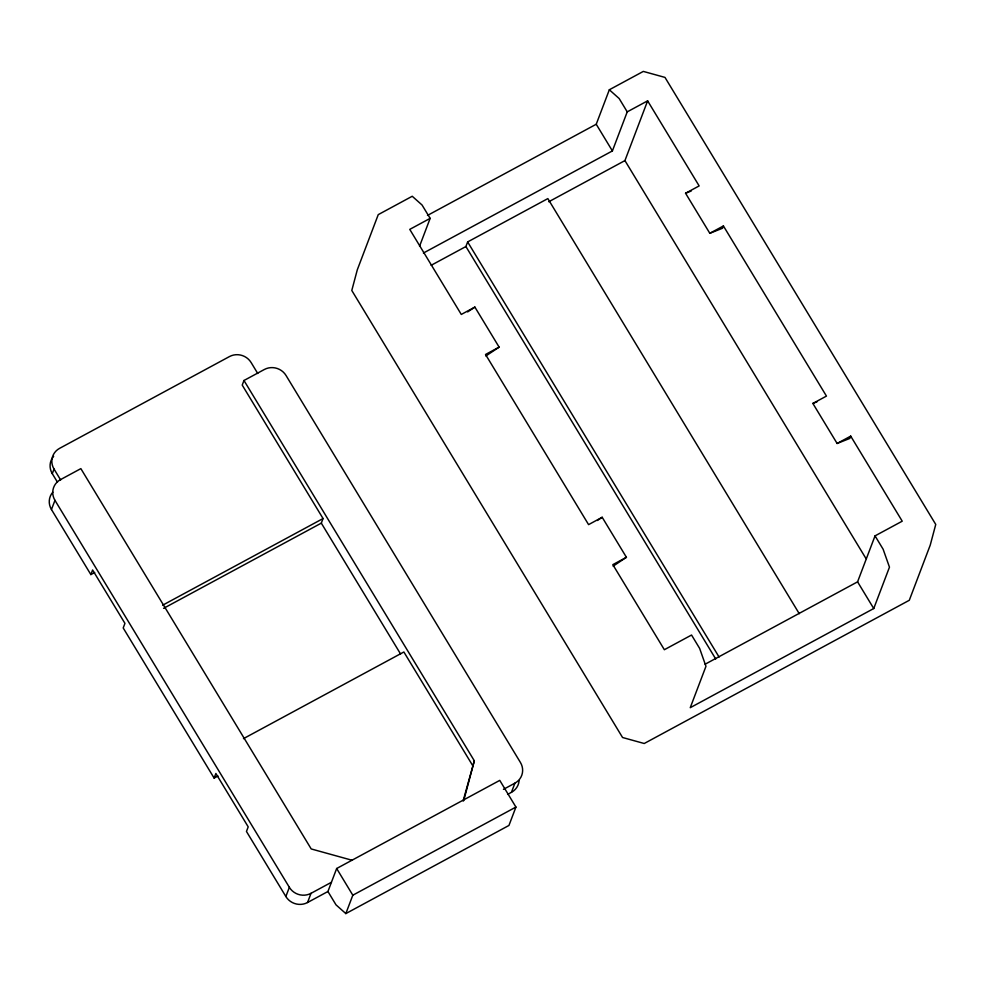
<?xml version="1.0" encoding="UTF-8"?>
<svg xmlns="http://www.w3.org/2000/svg" width="985" height="985" viewBox="0 0 985 985"><rect width="100%" height="100%" fill="white"/><g stroke="black" fill="none" stroke-linecap="round" stroke-linejoin="round"><path stroke-width="1.48" d="M463.135 800.879L474.327 760.814L243.972 380.493L264.362 369.486A15.908 15.132 20.8 0 1 286.032 375.482L520.425 762.464A15.908 15.132 20.8 0 1 514.921 783.149L511.424 792.346L507.607 794.415M463.701 800.707L474.327 760.814M57.438 482.158L52.291 473.662L54.04 469.069A15.908 15.132 20.8 0 1 59.556 448.372L229.456 356.57A15.908 15.132 20.8 0 1 251.138 362.566L257.75 373.487M94.695 572.519L90.866 574.587L51.466 509.528L54.963 500.343A15.908 15.132 20.8 0 1 60.467 479.646L80.856 468.626L311.211 848.947L352.224 860.299M90.866 574.587L92.615 569.983L124.947 623.37L123.199 627.962L214.127 778.088L217.956 776.02M243.972 380.493L242.224 385.098L323.055 518.541L321.307 523.134L163.584 608.348M214.127 778.088L215.875 773.484L248.208 826.858L246.459 831.463L285.859 896.51A15.908 15.132 20.8 0 0 307.542 902.519L327.931 891.499L336.661 868.511L499.764 780.379L515.931 807.072L508.95 825.455L345.833 913.587L336.008 904.846L327.931 891.499M419.548 246.262L430.149 218.362L422.06 205.015L412.235 196.261L378.252 214.631L357.309 269.779L351.793 290.464L622.557 737.506L644.227 743.503L909.29 600.284L930.234 545.136L935.75 524.439L664.986 77.409L643.316 71.412L609.333 89.77L596.233 124.245L427.49 215.419M431.159 265.297L465.905 246.533L467.641 241.928L547.845 198.601L799.254 613.692M285.859 896.51L289.356 887.325L54.963 500.343M307.542 902.519L311.026 893.321L331.416 882.301M423.402 253.047L612.399 150.927L627.236 111.859L647.625 100.852L699.153 185.919L685.56 193.257L709.816 233.297L722.534 228.249L723.409 225.947L826.452 396.093L812.859 403.431L837.115 443.472L849.833 438.423L850.708 436.121L902.223 521.188L875.037 535.877L857.578 581.839L705.112 664.222M548.768 201.753L624.933 160.592L647.625 100.852M345.833 913.587L352.815 895.205L515.931 807.072M430.149 218.362L409.76 229.382L461.288 314.449L474.881 307.098L499.124 347.139L485.531 354.477L588.587 524.623L602.18 517.273L626.423 557.301L612.83 564.651L664.358 649.718L691.544 635.029L699.621 648.376L705.962 666.316L690.251 707.686L873.744 608.533L889.467 567.163L883.126 549.224L875.037 535.877M467.641 311.925L474.881 307.098M485.864 355.979L499.124 347.139M597.353 520.486L602.18 517.273M613.163 566.141L626.423 557.301M709.816 233.297L723.409 225.947M162.636 605.209L323.055 518.541M243.455 738.651L403.875 651.984L472.578 765.407M837.115 443.472L850.708 436.121M503.446 789.354L514.921 783.149M685.56 193.257L691.211 191.016M812.859 403.431L817.107 401.757M609.333 89.77L619.159 98.525L627.236 111.859M624.933 160.592L866.012 558.606M596.233 124.245L612.399 150.927M857.578 581.839L873.744 608.533M467.641 241.928L719.062 657.02M465.905 246.533L715.726 658.99M321.307 523.134L400.55 653.954M336.661 868.511L352.815 895.205M54.04 469.069L60.651 479.978M311.026 893.321A15.908 15.132 20.8 0 1 289.356 887.325M51.466 509.528A15.908 15.132 20.8 0 1 52.821 492.155M519.12 780.637A15.908 15.132 20.8 0 1 511.424 792.346M52.291 473.662A15.908 15.132 20.8 0 1 53.646 456.289"/></g></svg>
